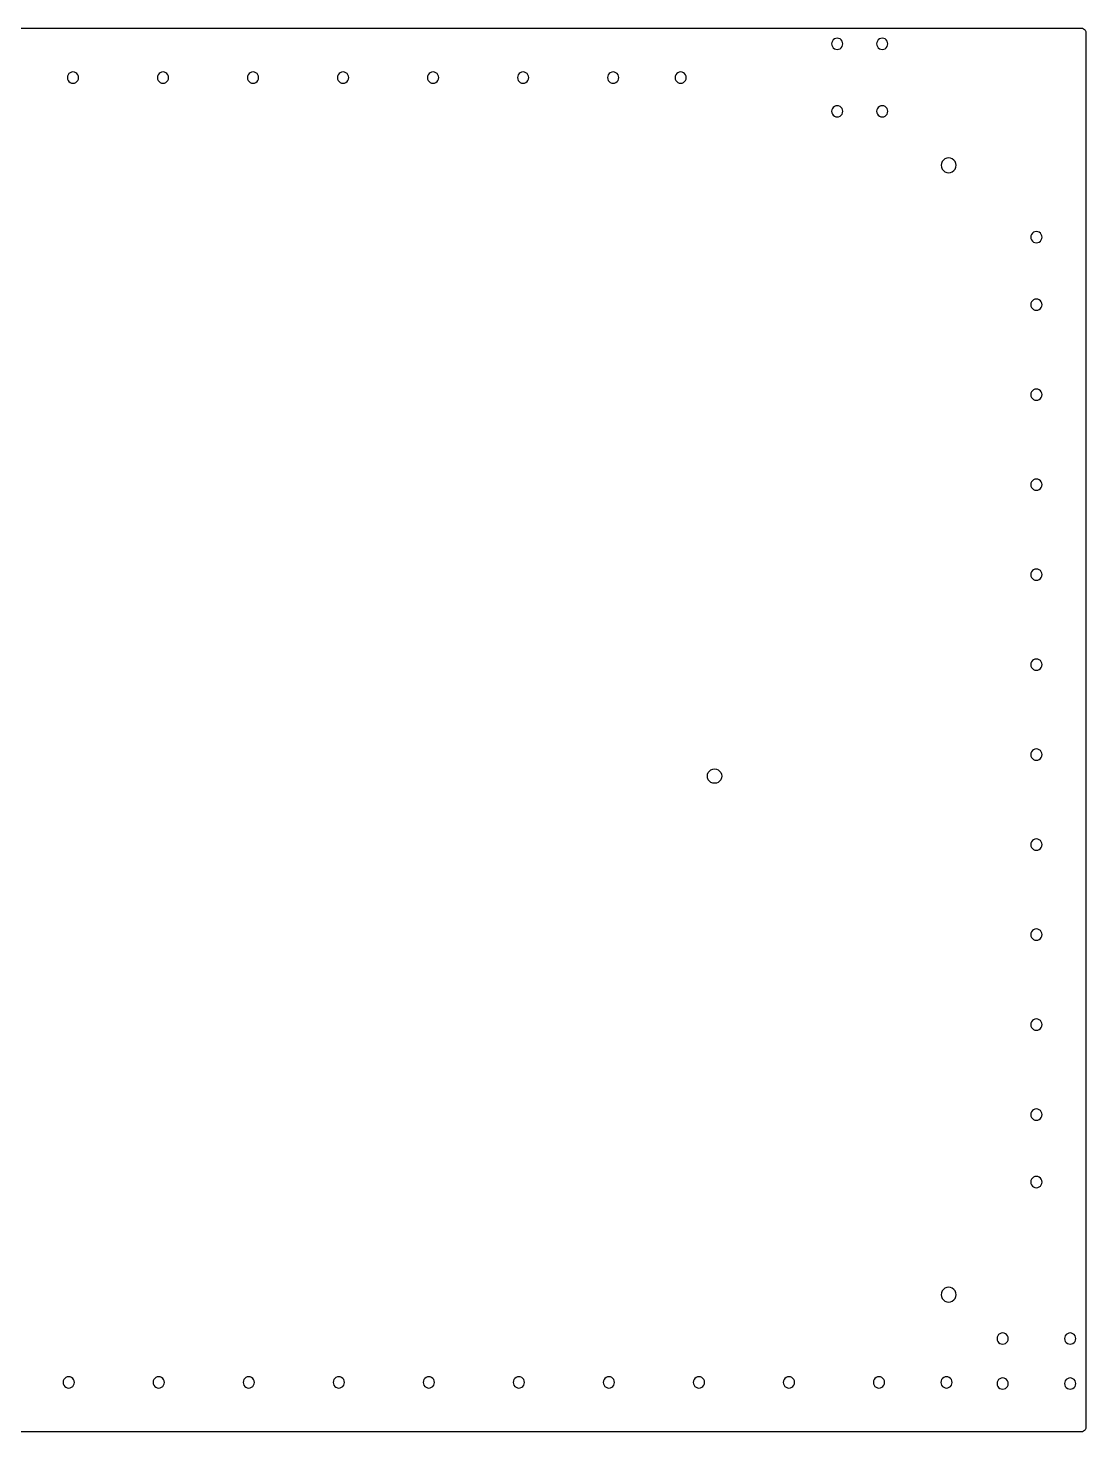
# Model space of a CAD drawing. Extents: x 3 to 841, y 4 to 316.
# Drawn here: x 238 to 473, y 4 to 316 of the extents above; entities that cross this region are included whole.
import ezdxf

# ---------------------------------------------------------------- set-up
doc = ezdxf.new("R2010")
doc.units = 0
doc.layers.add('Couche_1', color=7, linetype='CONTINUOUS')

msp = doc.modelspace()

# ---------------------------------------------------------------- linework, layer by layer
at = {"layer": 'Couche_1', "color": 1}
for p, q in [((3.99983, 316.000222), (472.00013, 316.000222)), ((472.00013, 316.000222), (472.25873, 315.966012)), ((472.25873, 315.966012), (472.49997, 315.866172)), ((472.49997, 315.866172), (472.70711, 315.707084)), ((472.70711, 315.707084), (472.86614, 315.49999)), ((472.86614, 315.49999), (472.96604, 315.259049)), ((472.96604, 315.259049), (472.99994, 315.000096)), ((416.54271, 312.823463), (416.50001, 312.499969)), ((416.50001, 312.499969), (416.54271, 312.176464)), ((416.66759, 313.125103), (416.54271, 312.823463)), ((416.54271, 312.176464), (416.66759, 311.87519)), ((416.8662, 313.384034), (416.66759, 313.125103)), ((417.1248, 313.582655), (416.8662, 313.384034)), ((417.42642, 313.707529), (417.1248, 313.582655)), ((417.74991, 313.750209), (417.42642, 313.707529)), ((418.0734, 313.707529), (417.74991, 313.750209)), ((418.37502, 313.582655), (418.0734, 313.707529)), ((418.63401, 313.384034), (418.37502, 313.582655)), ((418.83258, 313.125103), (418.63401, 313.384034)), ((418.9575, 312.823463), (418.83258, 313.125103)), ((418.83258, 311.87519), (418.9575, 312.176464)), ((418.9998, 312.499969), (418.9575, 312.823463)), ((418.9575, 312.176464), (418.9998, 312.499969)), ((426.54257, 312.823463), (426.49987, 312.499969)), ((426.49987, 312.499969), (426.54257, 312.176464)), ((426.66745, 313.125103), (426.54257, 312.823463)), ((426.54257, 312.176464), (426.66745, 311.87519)), ((426.86611, 313.384034), (426.66745, 313.125103)), ((427.12496, 313.582655), (426.86611, 313.384034)), ((427.42662, 313.707529), (427.12496, 313.582655)), ((427.75012, 313.750209), (427.42662, 313.707529)), ((428.07361, 313.707529), (427.75012, 313.750209)), ((428.37493, 313.582655), (428.07361, 313.707529)), ((428.63383, 313.384034), (428.37493, 313.582655)), ((428.83244, 313.125103), (428.63383, 313.384034)), ((428.95732, 312.823463), (428.83244, 313.125103)), ((428.83244, 311.87519), (428.95732, 312.176464)), ((429.00002, 312.499969), (428.95732, 312.823463)), ((428.95732, 312.176464), (429.00002, 312.499969)), ((472.99994, 315.000096), (472.99994, 5.00021)), ((416.66759, 311.87519), (416.8662, 311.616259)), ((416.8662, 311.616259), (417.1248, 311.417649)), ((417.1248, 311.417649), (417.42642, 311.292764)), ((417.42642, 311.292764), (417.74991, 311.250084)), ((417.74991, 311.250084), (418.0734, 311.292764)), ((418.0734, 311.292764), (418.37502, 311.417649)), ((418.37502, 311.417649), (418.63401, 311.616259)), ((418.63401, 311.616259), (418.83258, 311.87519)), ((426.66745, 311.87519), (426.86611, 311.616259)), ((426.86611, 311.616259), (427.12496, 311.417649)), ((427.12496, 311.417649), (427.42662, 311.292764)), ((427.42662, 311.292764), (427.75012, 311.250084)), ((427.75012, 311.250084), (428.07361, 311.292764)), ((428.07361, 311.292764), (428.37493, 311.417649)), ((428.37493, 311.417649), (428.63383, 311.616259)), ((428.63383, 311.616259), (428.83244, 311.87519)), ((247.08804, 305.883985), (246.88906, 305.625043)), ((247.34659, 306.082596), (247.08804, 305.883985)), ((247.64825, 306.20748), (247.34659, 306.082596)), ((247.97175, 306.25016), (247.64825, 306.20748)), ((248.29524, 306.20748), (247.97175, 306.25016)), ((248.59686, 306.082596), (248.29524, 306.20748)), ((248.85578, 305.883985), (248.59686, 306.082596)), ((249.05439, 305.625043), (248.85578, 305.883985)), ((267.08772, 305.883985), (266.88909, 305.625043)), ((267.34668, 306.082596), (267.08772, 305.883985)), ((267.64828, 306.20748), (267.34668, 306.082596)), ((267.97178, 306.25016), (267.64828, 306.20748)), ((268.29527, 306.20748), (267.97178, 306.25016)), ((268.59689, 306.082596), (268.29527, 306.20748)), ((268.85549, 305.883985), (268.59689, 306.082596)), ((269.05444, 305.625043), (268.85549, 305.883985)), ((287.08775, 305.883985), (286.88914, 305.625043)), ((287.34671, 306.082596), (287.08775, 305.883985)), ((287.64829, 306.20748), (287.34671, 306.082596)), ((287.97178, 306.25016), (287.64829, 306.20748)), ((288.29528, 306.20748), (287.97178, 306.25016)), ((288.59694, 306.082596), (288.29528, 306.20748)), ((288.85549, 305.883985), (288.59694, 306.082596)), ((289.05414, 305.625043), (288.85549, 305.883985)), ((307.08776, 305.883985), (306.88915, 305.625043)), ((307.34674, 306.082596), (307.08776, 305.883985)), ((307.64836, 306.20748), (307.34674, 306.082596)), ((307.97185, 306.25016), (307.64836, 306.20748)), ((308.29535, 306.20748), (307.97185, 306.25016)), ((308.59658, 306.082596), (308.29535, 306.20748)), ((308.85556, 305.883985), (308.59658, 306.082596)), ((309.05417, 305.625043), (308.85556, 305.883985)), ((327.08778, 305.883985), (326.88917, 305.625043)), ((327.34673, 306.082596), (327.08778, 305.883985)), ((327.64839, 306.20748), (327.34673, 306.082596)), ((327.97188, 306.25016), (327.64839, 306.20748)), ((328.29538, 306.20748), (327.97188, 306.25016)), ((328.59661, 306.082596), (328.29538, 306.20748)), ((328.85559, 305.883985), (328.59661, 306.082596)), ((329.05416, 305.625043), (328.85559, 305.883985)), ((347.08785, 305.883985), (346.8892, 305.625043)), ((347.34675, 306.082596), (347.08785, 305.883985)), ((347.64837, 306.20748), (347.34675, 306.082596)), ((347.97187, 306.25016), (347.64837, 306.20748)), ((348.29536, 306.20748), (347.97187, 306.25016)), ((348.59663, 306.082596), (348.29536, 306.20748)), ((348.85558, 305.883985), (348.59663, 306.082596)), ((349.05419, 305.625043), (348.85558, 305.883985)), ((367.08788, 305.883985), (366.88927, 305.625043)), ((367.34678, 306.082596), (367.08788, 305.883985)), ((367.6481, 306.20748), (367.34678, 306.082596)), ((367.97189, 306.25016), (367.6481, 306.20748)), ((368.29539, 306.20748), (367.97189, 306.25016)), ((368.59671, 306.082596), (368.29539, 306.20748)), ((368.8556, 305.883985), (368.59671, 306.082596)), ((369.05421, 305.625043), (368.8556, 305.883985)), ((382.08796, 305.883985), (381.88935, 305.625043)), ((382.34695, 306.082596), (382.08796, 305.883985)), ((382.64818, 306.20748), (382.34695, 306.082596)), ((382.97167, 306.25016), (382.64818, 306.20748)), ((383.29517, 306.20748), (382.97167, 306.25016)), ((383.59678, 306.082596), (383.29517, 306.20748)), ((383.85577, 305.883985), (383.59678, 306.082596)), ((384.05434, 305.625043), (383.85577, 305.883985)), ((246.76454, 305.323403), (246.72184, 304.999909)), ((246.72184, 304.999909), (246.76454, 304.676414)), ((246.88906, 305.625043), (246.76454, 305.323403)), ((246.76454, 304.676414), (246.88906, 304.375141)), ((246.88906, 304.375141), (247.08804, 304.116199)), ((247.08804, 304.116199), (247.34659, 303.9176)), ((247.34659, 303.9176), (247.64825, 303.792704)), ((247.64825, 303.792704), (247.97175, 303.750024)), ((247.97175, 303.750024), (248.29524, 303.792704)), ((248.29524, 303.792704), (248.59686, 303.9176)), ((248.59686, 303.9176), (248.85578, 304.116199)), ((248.85578, 304.116199), (249.05439, 304.375141)), ((249.17932, 305.323403), (249.05439, 305.625043)), ((249.05439, 304.375141), (249.17932, 304.676414)), ((249.22162, 304.999909), (249.17932, 305.323403)), ((249.17932, 304.676414), (249.22162, 304.999909)), ((266.76423, 305.323403), (266.72183, 304.999909)), ((266.72183, 304.999909), (266.76423, 304.676414)), ((266.88909, 305.625043), (266.76423, 305.323403)), ((266.76423, 304.676414), (266.88909, 304.375141)), ((266.88909, 304.375141), (267.08772, 304.116199)), ((267.08772, 304.116199), (267.34668, 303.9176)), ((267.34668, 303.9176), (267.64828, 303.792704)), ((267.64828, 303.792704), (267.97178, 303.750024)), ((267.97178, 303.750024), (268.29527, 303.792704)), ((268.29527, 303.792704), (268.59689, 303.9176)), ((268.59689, 303.9176), (268.85549, 304.116199)), ((268.85549, 304.116199), (269.05444, 304.375141)), ((269.17935, 305.323403), (269.05444, 305.625043)), ((269.05444, 304.375141), (269.17935, 304.676414)), ((269.22165, 304.999909), (269.17935, 305.323403)), ((269.17935, 304.676414), (269.22165, 304.999909)), ((286.76425, 305.323403), (286.72195, 304.999909)), ((286.72195, 304.999909), (286.76425, 304.676414)), ((286.88914, 305.625043), (286.76425, 305.323403)), ((286.76425, 304.676414), (286.88914, 304.375141)), ((286.88914, 304.375141), (287.08775, 304.116199)), ((287.08775, 304.116199), (287.34671, 303.9176)), ((287.34671, 303.9176), (287.64829, 303.792704)), ((287.64829, 303.792704), (287.97178, 303.750024)), ((287.97178, 303.750024), (288.29528, 303.792704)), ((288.29528, 303.792704), (288.59694, 303.9176)), ((288.59694, 303.9176), (288.85549, 304.116199)), ((288.85549, 304.116199), (289.05414, 304.375141)), ((289.17899, 305.323403), (289.05414, 305.625043)), ((289.05414, 304.375141), (289.17899, 304.676414)), ((289.22169, 304.999909), (289.17899, 305.323403)), ((289.17899, 304.676414), (289.22169, 304.999909)), ((306.76426, 305.323403), (306.72196, 304.999909)), ((306.72196, 304.999909), (306.76426, 304.676414)), ((306.88915, 305.625043), (306.76426, 305.323403)), ((306.76426, 304.676414), (306.88915, 304.375141)), ((306.88915, 304.375141), (307.08776, 304.116199)), ((307.08776, 304.116199), (307.34674, 303.9176)), ((307.34674, 303.9176), (307.64836, 303.792704)), ((307.64836, 303.792704), (307.97185, 303.750024)), ((307.97185, 303.750024), (308.29535, 303.792704)), ((308.29535, 303.792704), (308.59658, 303.9176)), ((308.59658, 303.9176), (308.85556, 304.116199)), ((308.85556, 304.116199), (309.05417, 304.375141)), ((309.17906, 305.323403), (309.05417, 305.625043)), ((309.05417, 304.375141), (309.17906, 304.676414)), ((309.22176, 304.999909), (309.17906, 305.323403)), ((309.17906, 304.676414), (309.22176, 304.999909)), ((326.76429, 305.323403), (326.72159, 304.999909)), ((326.72159, 304.999909), (326.76429, 304.676414)), ((326.88917, 305.625043), (326.76429, 305.323403)), ((326.76429, 304.676414), (326.88917, 304.375141)), ((326.88917, 304.375141), (327.08778, 304.116199)), ((327.08778, 304.116199), (327.34673, 303.9176)), ((327.34673, 303.9176), (327.64839, 303.792704)), ((327.64839, 303.792704), (327.97188, 303.750024)), ((327.97188, 303.750024), (328.29538, 303.792704)), ((328.29538, 303.792704), (328.59661, 303.9176)), ((328.59661, 303.9176), (328.85559, 304.116199)), ((328.85559, 304.116199), (329.05416, 304.375141)), ((329.17909, 305.323403), (329.05416, 305.625043)), ((329.05416, 304.375141), (329.17909, 304.676414)), ((329.22169, 304.999909), (329.17909, 305.323403)), ((329.17909, 304.676414), (329.22169, 304.999909)), ((346.76436, 305.323403), (346.72166, 304.999909)), ((346.72166, 304.999909), (346.76436, 304.676414)), ((346.8892, 305.625043), (346.76436, 305.323403)), ((346.76436, 304.676414), (346.8892, 304.375141)), ((346.8892, 304.375141), (347.08785, 304.116199)), ((347.08785, 304.116199), (347.34675, 303.9176)), ((347.34675, 303.9176), (347.64837, 303.792704)), ((347.64837, 303.792704), (347.97187, 303.750024)), ((347.97187, 303.750024), (348.29536, 303.792704)), ((348.29536, 303.792704), (348.59663, 303.9176)), ((348.59663, 303.9176), (348.85558, 304.116199)), ((348.85558, 304.116199), (349.05419, 304.375141)), ((349.17907, 305.323403), (349.05419, 305.625043)), ((349.05419, 304.375141), (349.17907, 304.676414)), ((349.22177, 304.999909), (349.17907, 305.323403)), ((349.17907, 304.676414), (349.22177, 304.999909)), ((366.76439, 305.323403), (366.72169, 304.999909)), ((366.72169, 304.999909), (366.76439, 304.676414)), ((366.88927, 305.625043), (366.76439, 305.323403)), ((366.76439, 304.676414), (366.88927, 304.375141)), ((366.88927, 304.375141), (367.08788, 304.116199)), ((367.08788, 304.116199), (367.34678, 303.9176)), ((367.34678, 303.9176), (367.6481, 303.792704)), ((367.6481, 303.792704), (367.97189, 303.750024)), ((367.97189, 303.750024), (368.29539, 303.792704)), ((368.29539, 303.792704), (368.59671, 303.9176)), ((368.59671, 303.9176), (368.8556, 304.116199)), ((368.8556, 304.116199), (369.05421, 304.375141)), ((369.1791, 305.323403), (369.05421, 305.625043)), ((369.05421, 304.375141), (369.1791, 304.676414)), ((369.2219, 304.999909), (369.1791, 305.323403)), ((369.1791, 304.676414), (369.2219, 304.999909)), ((381.76447, 305.323403), (381.72177, 304.999909)), ((381.72177, 304.999909), (381.76447, 304.676414)), ((381.88935, 305.625043), (381.76447, 305.323403)), ((381.76447, 304.676414), (381.88935, 304.375141)), ((381.88935, 304.375141), (382.08796, 304.116199)), ((382.08796, 304.116199), (382.34695, 303.9176)), ((382.34695, 303.9176), (382.64818, 303.792704)), ((382.64818, 303.792704), (382.97167, 303.750024)), ((382.97167, 303.750024), (383.29517, 303.792704)), ((383.29517, 303.792704), (383.59678, 303.9176)), ((383.59678, 303.9176), (383.85577, 304.116199)), ((383.85577, 304.116199), (384.05434, 304.375141)), ((384.17926, 305.323403), (384.05434, 305.625043)), ((384.05434, 304.375141), (384.17926, 304.676414)), ((384.22186, 304.999909), (384.17926, 305.323403)), ((384.17926, 304.676414), (384.22186, 304.999909)), ((416.54271, 297.82371), (416.50001, 297.500216)), ((416.50001, 297.500216), (416.54271, 297.176355)), ((416.66759, 298.124984), (416.54271, 297.82371)), ((416.54271, 297.176355), (416.66759, 296.875082)), ((416.8662, 298.383926), (416.66759, 298.124984)), ((416.66759, 296.875082), (416.8662, 296.61614)), ((417.12518, 298.582536), (416.8662, 298.383926)), ((416.8662, 296.61614), (417.12518, 296.417541)), ((417.42642, 298.70742), (417.12518, 298.582536)), ((417.12518, 296.417541), (417.42642, 296.292645)), ((417.74991, 298.7501), (417.42642, 298.70742)), ((418.0734, 298.70742), (417.74991, 298.7501)), ((418.37502, 298.582536), (418.0734, 298.70742)), ((418.0734, 296.292645), (418.37502, 296.417541)), ((418.63401, 298.383926), (418.37502, 298.582536)), ((418.37502, 296.417541), (418.63401, 296.61614)), ((418.83258, 298.124984), (418.63401, 298.383926)), ((418.63401, 296.61614), (418.83258, 296.875082)), ((418.9575, 297.82371), (418.83258, 298.124984)), ((418.83258, 296.875082), (418.9575, 297.176355)), ((418.9998, 297.500216), (418.9575, 297.82371)), ((418.9575, 297.176355), (418.9998, 297.500216)), ((426.54257, 297.82371), (426.49987, 297.500216)), ((426.49987, 297.500216), (426.54257, 297.176355)), ((426.66745, 298.124984), (426.54257, 297.82371)), ((426.54257, 297.176355), (426.66745, 296.875082)), ((426.86611, 298.383926), (426.66745, 298.124984)), ((426.66745, 296.875082), (426.86611, 296.61614)), ((427.12496, 298.582536), (426.86611, 298.383926)), ((426.86611, 296.61614), (427.12496, 296.417541)), ((427.42662, 298.70742), (427.12496, 298.582536)), ((427.12496, 296.417541), (427.42662, 296.292645)), ((427.75012, 298.7501), (427.42662, 298.70742)), ((428.07361, 298.70742), (427.75012, 298.7501)), ((428.37493, 298.582536), (428.07361, 298.70742)), ((428.07361, 296.292645), (428.37493, 296.417541)), ((428.63383, 298.383926), (428.37493, 298.582536)), ((428.37493, 296.417541), (428.63383, 296.61614)), ((428.83244, 298.124984), (428.63383, 298.383926)), ((428.63383, 296.61614), (428.83244, 296.875082)), ((428.95732, 297.82371), (428.83244, 298.124984)), ((428.83244, 296.875082), (428.95732, 297.176721)), ((429.00002, 297.500216), (428.95732, 297.82371)), ((428.95732, 297.176721), (429.00002, 297.500216)), ((417.42642, 296.292645), (417.74991, 296.249965)), ((417.74991, 296.249965), (418.0734, 296.292645)), ((427.42662, 296.292645), (427.75012, 296.249965)), ((427.75012, 296.249965), (428.07361, 296.292645)), ((442.07289, 287.093971), (441.67494, 286.929231)), ((442.50012, 287.150421), (442.07289, 287.093971)), ((442.92701, 287.093971), (442.50012, 287.150421)), ((443.32492, 286.929231), (442.92701, 287.093971)), ((440.90625, 285.927344), (440.84975, 285.500485)), ((440.84975, 285.500485), (440.90625, 285.073261)), ((441.07101, 286.325274), (440.90625, 285.927344)), ((440.90625, 285.073261), (441.07101, 284.675331)), ((441.3331, 286.667113), (441.07101, 286.325274)), ((441.07101, 284.675331), (441.3331, 284.333492)), ((441.67494, 286.929231), (441.3331, 286.667113)), ((441.3331, 284.333492), (441.67494, 284.071374)), ((441.67494, 284.071374), (442.07289, 283.906623)), ((442.92701, 283.906623), (443.32492, 284.071374)), ((443.66672, 286.667113), (443.32492, 286.929231)), ((443.32492, 284.071374), (443.66672, 284.333492)), ((443.92885, 286.325274), (443.66672, 286.667113)), ((443.66672, 284.333492), (443.92885, 284.675331)), ((444.09361, 285.927344), (443.92885, 286.325274)), ((443.92885, 284.675331), (444.09361, 285.073261)), ((444.15001, 285.500485), (444.09361, 285.927344)), ((444.09361, 285.073261), (444.15001, 285.500485)), ((442.07289, 283.906623), (442.50012, 283.850183)), ((442.50012, 283.850183), (442.92701, 283.906623)), ((460.79272, 269.851967), (460.75002, 269.528117)), ((460.75002, 269.528117), (460.79272, 269.204612)), ((460.9176, 270.153231), (460.79272, 269.851967)), ((460.79272, 269.204612), (460.9176, 268.903339)), ((461.11621, 270.412173), (460.9176, 270.153231)), ((460.9176, 268.903339), (461.11621, 268.644407)), ((461.37477, 270.610783), (461.11621, 270.412173)), ((461.11621, 268.644407), (461.37477, 268.445776)), ((461.67643, 270.735667), (461.37477, 270.610783)), ((461.37477, 268.445776), (461.67643, 268.320902)), ((461.99992, 270.778357), (461.67643, 270.735667)), ((461.67643, 268.320902), (461.99992, 268.278222)), ((462.32342, 270.735667), (461.99992, 270.778357)), ((461.99992, 268.278222), (462.32342, 268.320902)), ((462.62504, 270.610783), (462.32342, 270.735667)), ((462.32342, 268.320902), (462.62504, 268.445776)), ((462.88393, 270.412173), (462.62504, 270.610783)), ((462.62504, 268.445776), (462.88393, 268.644407)), ((463.08254, 270.153231), (462.88393, 270.412173)), ((462.88393, 268.644407), (463.08254, 268.903339)), ((463.20743, 269.851967), (463.08254, 270.153231)), ((463.08254, 268.903339), (463.20743, 269.204612)), ((463.24973, 269.528117), (463.20743, 269.851967)), ((463.20743, 269.204612), (463.24973, 269.528117)), ((460.79272, 254.85185), (460.75002, 254.52836)), ((460.75002, 254.52836), (460.79272, 254.20486)), ((460.9176, 255.15312), (460.79272, 254.85185)), ((460.79272, 254.20486), (460.9176, 253.90323)), ((461.11621, 255.41206), (460.9176, 255.15312)), ((460.9176, 253.90323), (461.11621, 253.64429)), ((461.37477, 255.61067), (461.11621, 255.41206)), ((461.11621, 253.64429), (461.37477, 253.44568)), ((461.67643, 255.73556), (461.37477, 255.61067)), ((461.37477, 253.44568), (461.67643, 253.3208)), ((461.99992, 255.77826), (461.67643, 255.73556)), ((461.67643, 253.3208), (461.99992, 253.2781)), ((462.32342, 255.73556), (461.99992, 255.77826)), ((461.99992, 253.2781), (462.32342, 253.3208)), ((462.62504, 255.61067), (462.32342, 255.73556)), ((462.32342, 253.3208), (462.62504, 253.44568)), ((462.88393, 255.41206), (462.62504, 255.61067)), ((462.62504, 253.44568), (462.88393, 253.64429)), ((463.08254, 255.15312), (462.88393, 255.41206)), ((462.88393, 253.64429), (463.08254, 253.90323)), ((463.20743, 254.85185), (463.08254, 255.15312)), ((463.08254, 253.90323), (463.20743, 254.20486)), ((463.24973, 254.52836), (463.20743, 254.85185)), ((463.20743, 254.20486), (463.24973, 254.52836)), ((460.79272, 234.85181), (460.75002, 234.52833)), ((460.75002, 234.52833), (460.79272, 234.20483)), ((460.9176, 235.15346), (460.79272, 234.85181)), ((460.79272, 234.20483), (460.9176, 233.90319)), ((461.11621, 235.41205), (460.9176, 235.15346)), ((461.37477, 235.61065), (461.11621, 235.41205)), ((461.67643, 235.73554), (461.37477, 235.61065)), ((461.99992, 235.77824), (461.67643, 235.73554)), ((462.32342, 235.73554), (461.99992, 235.77824)), ((462.62504, 235.61065), (462.32342, 235.73554)), ((462.88393, 235.41205), (462.62504, 235.61065)), ((463.08254, 235.15346), (462.88393, 235.41205)), ((463.20743, 234.85181), (463.08254, 235.15346)), ((463.08254, 233.90319), (463.20743, 234.20483)), ((463.24973, 234.52833), (463.20743, 234.85181)), ((463.20743, 234.20483), (463.24973, 234.52833)), ((460.9176, 233.90319), (461.11621, 233.64425)), ((461.11621, 233.64425), (461.37477, 233.44566)), ((461.37477, 233.44566), (461.67643, 233.32076)), ((461.67643, 233.32076), (461.99992, 233.27846)), ((461.99992, 233.27846), (462.32342, 233.32076)), ((462.32342, 233.32076), (462.62504, 233.44566)), ((462.62504, 233.44566), (462.88393, 233.64425)), ((462.88393, 233.64425), (463.08254, 233.90319)), ((461.11621, 215.41201), (460.9176, 215.15341)), ((461.37477, 215.61099), (461.11621, 215.41201)), ((461.67643, 215.73585), (461.37477, 215.61099)), ((461.99992, 215.77815), (461.67643, 215.73585)), ((462.32342, 215.73585), (461.99992, 215.77815)), ((462.62504, 215.61099), (462.32342, 215.73585)), ((462.88393, 215.41201), (462.62504, 215.61099)), ((463.08254, 215.15341), (462.88393, 215.41201)), ((460.79272, 214.8518), (460.75002, 214.5283)), ((460.75002, 214.5283), (460.79272, 214.20481)), ((460.9176, 215.15341), (460.79272, 214.8518)), ((460.79272, 214.20481), (460.9176, 213.90319)), ((460.9176, 213.90319), (461.11621, 213.64425)), ((461.11621, 213.64425), (461.37477, 213.44562)), ((461.37477, 213.44562), (461.67643, 213.32075)), ((461.67643, 213.32075), (461.99992, 213.27845)), ((461.99992, 213.27845), (462.32342, 213.32075)), ((462.32342, 213.32075), (462.62504, 213.44562)), ((462.62504, 213.44562), (462.88393, 213.64425)), ((462.88393, 213.64425), (463.08254, 213.90319)), ((463.20743, 214.8518), (463.08254, 215.15341)), ((463.08254, 213.90319), (463.20743, 214.20481)), ((463.24973, 214.5283), (463.20743, 214.8518)), ((463.20743, 214.20481), (463.24973, 214.5283)), ((460.79272, 194.85175), (460.75002, 194.52825)), ((460.75002, 194.52825), (460.79272, 194.20476)), ((460.9176, 195.15341), (460.79272, 194.85175)), ((460.79272, 194.20476), (460.9176, 193.90316)), ((461.11621, 195.41233), (460.9176, 195.15341)), ((460.9176, 193.90316), (461.11621, 193.64456)), ((461.37477, 195.61094), (461.11621, 195.41233)), ((461.11621, 193.64456), (461.37477, 193.44561)), ((461.67643, 195.73584), (461.37477, 195.61094)), ((461.37477, 193.44561), (461.67643, 193.3207)), ((461.99992, 195.77814), (461.67643, 195.73584)), ((462.32342, 195.73584), (461.99992, 195.77814)), ((462.62504, 195.61094), (462.32342, 195.73584)), ((462.32342, 193.3207), (462.62504, 193.44561)), ((462.88393, 195.41233), (462.62504, 195.61094)), ((462.62504, 193.44561), (462.88393, 193.64456)), ((463.08254, 195.15341), (462.88393, 195.41233)), ((462.88393, 193.64456), (463.08254, 193.90316)), ((463.20743, 194.85175), (463.08254, 195.15341)), ((463.08254, 193.90316), (463.20743, 194.20476)), ((463.24973, 194.52825), (463.20743, 194.85175)), ((463.20743, 194.20476), (463.24973, 194.52825)), ((461.67643, 193.3207), (461.99992, 193.2784)), ((461.99992, 193.2784), (462.32342, 193.3207)), ((460.79272, 174.85174), (460.75002, 174.52825)), ((460.9176, 175.15334), (460.79272, 174.85174)), ((461.11621, 175.4123), (460.9176, 175.15334)), ((461.37477, 175.61093), (461.11621, 175.4123)), ((461.67643, 175.73579), (461.37477, 175.61093)), ((461.99992, 175.77819), (461.67643, 175.73579)), ((462.32342, 175.73579), (461.99992, 175.77819)), ((462.62504, 175.61093), (462.32342, 175.73579)), ((462.88393, 175.4123), (462.62504, 175.61093)), ((463.08254, 175.15334), (462.88393, 175.4123)), ((463.20743, 174.85174), (463.08254, 175.15334)), ((463.24973, 174.52825), (463.20743, 174.85174)), ((460.75002, 174.52825), (460.79272, 174.20475)), ((460.79272, 174.20475), (460.9176, 173.90313)), ((460.9176, 173.90313), (461.11621, 173.64454)), ((461.11621, 173.64454), (461.37477, 173.4459)), ((461.37477, 173.4459), (461.67643, 173.32104)), ((461.67643, 173.32104), (461.99992, 173.27834)), ((461.99992, 173.27834), (462.32342, 173.32104)), ((462.32342, 173.32104), (462.62504, 173.4459)), ((462.62504, 173.4459), (462.88393, 173.64454)), ((462.88393, 173.64454), (463.08254, 173.90313)), ((463.08254, 173.90313), (463.20743, 174.20475)), ((463.20743, 174.20475), (463.24973, 174.52825)), ((460.79272, 154.85168), (460.75002, 154.52819)), ((460.75002, 154.52819), (460.79272, 154.20469)), ((460.9176, 155.15332), (460.79272, 154.85168)), ((460.79272, 154.20469), (460.9176, 153.90342)), ((461.11621, 155.41226), (460.9176, 155.15332)), ((460.9176, 153.90342), (461.11621, 153.64447)), ((461.37477, 155.61087), (461.11621, 155.41226)), ((461.11621, 153.64447), (461.37477, 153.44589)), ((461.67643, 155.73576), (461.37477, 155.61087)), ((461.37477, 153.44589), (461.67643, 153.32098)), ((461.99992, 155.77846), (461.67643, 155.73576)), ((461.67643, 153.32098), (461.99992, 153.27828)), ((462.32342, 155.73576), (461.99992, 155.77846)), ((461.99992, 153.27828), (462.32342, 153.32098)), ((462.62504, 155.61087), (462.32342, 155.73576)), ((462.32342, 153.32098), (462.62504, 153.44589)), ((462.88393, 155.41226), (462.62504, 155.61087)), ((462.62504, 153.44589), (462.88393, 153.64447)), ((463.08254, 155.15332), (462.88393, 155.41226)), ((462.88393, 153.64447), (463.08254, 153.90342)), ((463.20743, 154.85168), (463.08254, 155.15332)), ((463.08254, 153.90342), (463.20743, 154.20469)), ((463.24973, 154.52819), (463.20743, 154.85168)), ((463.20743, 154.20469), (463.24973, 154.52819)), ((388.90012, 149.75016), (388.95442, 150.16435)), ((388.95442, 150.16435), (389.11428, 150.54994)), ((389.11428, 150.54994), (389.36861, 150.88155)), ((389.36861, 150.88155), (389.69986, 151.13589)), ((389.69986, 151.13589), (390.08584, 151.2957)), ((390.08584, 151.2957), (390.49994, 151.35)), ((390.49994, 151.35), (390.91412, 151.2957)), ((390.91412, 151.2957), (391.3001, 151.13589)), ((391.3001, 151.13589), (391.63131, 150.88155)), ((391.63131, 150.88155), (391.88564, 150.54994)), ((391.88564, 150.54994), (392.04549, 150.16435)), ((392.04549, 150.16435), (392.09979, 149.75016)), ((388.95442, 149.33602), (388.90012, 149.75016)), ((389.11428, 148.95008), (388.95442, 149.33602)), ((389.36861, 148.61884), (389.11428, 148.95008)), ((389.69986, 148.36448), (389.36861, 148.61884)), ((390.08584, 148.20467), (389.69986, 148.36448)), ((390.49994, 148.14997), (390.08584, 148.20467)), ((390.91412, 148.20467), (390.49994, 148.14997)), ((391.3001, 148.36448), (390.91412, 148.20467)), ((391.63131, 148.61884), (391.3001, 148.36448)), ((391.88564, 148.95008), (391.63131, 148.61884)), ((392.04549, 149.33602), (391.88564, 148.95008)), ((392.09979, 149.75016), (392.04549, 149.33602)), ((460.79272, 134.85167), (460.75002, 134.52818)), ((460.75002, 134.52818), (460.79272, 134.20468)), ((460.9176, 135.15329), (460.79272, 134.85167)), ((460.79272, 134.20468), (460.9176, 133.90341)), ((461.11621, 135.41223), (460.9176, 135.15329)), ((461.37477, 135.61084), (461.11621, 135.41223)), ((461.67643, 135.73573), (461.37477, 135.61084)), ((461.99992, 135.77843), (461.67643, 135.73573)), ((462.32342, 135.73573), (461.99992, 135.77843)), ((462.62504, 135.61084), (462.32342, 135.73573)), ((462.88393, 135.41223), (462.62504, 135.61084)), ((463.08254, 135.15329), (462.88393, 135.41223)), ((463.20743, 134.85167), (463.08254, 135.15329)), ((463.08254, 133.90341), (463.20743, 134.20468)), ((463.24973, 134.52818), (463.20743, 134.85167)), ((463.20743, 134.20468), (463.24973, 134.52818)), ((460.9176, 133.90341), (461.11621, 133.64447)), ((461.11621, 133.64447), (461.37477, 133.44586)), ((461.37477, 133.44586), (461.67643, 133.32097)), ((461.67643, 133.32097), (461.99992, 133.27827)), ((461.99992, 133.27827), (462.32342, 133.32097)), ((462.32342, 133.32097), (462.62504, 133.44586)), ((462.62504, 133.44586), (462.88393, 133.64447)), ((462.88393, 133.64447), (463.08254, 133.90341)), ((461.37477, 115.61082), (461.11621, 115.41218)), ((461.67643, 115.73568), (461.37477, 115.61082)), ((461.99992, 115.77838), (461.67643, 115.73568)), ((462.32342, 115.73568), (461.99992, 115.77838)), ((462.62504, 115.61082), (462.32342, 115.73568)), ((462.88393, 115.41218), (462.62504, 115.61082)), ((460.79272, 114.85165), (460.75002, 114.52815)), ((460.75002, 114.52815), (460.79272, 114.20466)), ((460.9176, 115.15326), (460.79272, 114.85165)), ((460.79272, 114.20466), (460.9176, 113.90338)), ((461.11621, 115.41218), (460.9176, 115.15326)), ((460.9176, 113.90338), (461.11621, 113.64444)), ((461.11621, 113.64444), (461.37477, 113.44583)), ((461.37477, 113.44583), (461.67643, 113.32095)), ((461.67643, 113.32095), (461.99992, 113.27825)), ((461.99992, 113.27825), (462.32342, 113.32095)), ((462.32342, 113.32095), (462.62504, 113.44583)), ((462.62504, 113.44583), (462.88393, 113.64444)), ((463.08254, 115.15326), (462.88393, 115.41218)), ((462.88393, 113.64444), (463.08254, 113.90338)), ((463.20743, 114.85165), (463.08254, 115.15326)), ((463.08254, 113.90338), (463.20743, 114.20466)), ((463.24973, 114.52815), (463.20743, 114.85165)), ((463.20743, 114.20466), (463.24973, 114.52815)), ((460.79272, 94.85196), (460.75002, 94.52812)), ((460.75002, 94.52812), (460.79272, 94.20461)), ((460.9176, 95.15324), (460.79272, 94.85196)), ((460.79272, 94.20461), (460.9176, 93.90335)), ((461.11621, 95.41218), (460.9176, 95.15324)), ((460.9176, 93.90335), (461.11621, 93.64441)), ((461.37477, 95.61079), (461.11621, 95.41218)), ((461.11621, 93.64441), (461.37477, 93.44578)), ((461.67643, 95.73567), (461.37477, 95.61079)), ((461.99992, 95.77837), (461.67643, 95.73567)), ((462.32342, 95.73567), (461.99992, 95.77837)), ((462.62504, 95.61079), (462.32342, 95.73567)), ((462.88393, 95.41218), (462.62504, 95.61079)), ((462.62504, 93.44578), (462.88393, 93.64441)), ((463.08254, 95.15324), (462.88393, 95.41218)), ((462.88393, 93.64441), (463.08254, 93.90335)), ((463.20743, 94.85196), (463.08254, 95.15324)), ((463.08254, 93.90335), (463.20743, 94.20461)), ((463.24973, 94.52812), (463.20743, 94.85196)), ((463.20743, 94.20461), (463.24973, 94.52812)), ((461.37477, 93.44578), (461.67643, 93.32092)), ((461.67643, 93.32092), (461.99992, 93.27822)), ((461.99992, 93.27822), (462.32342, 93.32092)), ((462.32342, 93.32092), (462.62504, 93.44578)), ((460.9176, 75.15321), (460.79272, 74.85193)), ((461.11621, 75.41215), (460.9176, 75.15321)), ((461.37477, 75.61076), (461.11621, 75.41215)), ((461.67643, 75.73564), (461.37477, 75.61076)), ((461.99992, 75.77834), (461.67643, 75.73564)), ((462.32342, 75.73564), (461.99992, 75.77834)), ((462.62504, 75.61076), (462.32342, 75.73564)), ((462.88393, 75.41215), (462.62504, 75.61076)), ((463.08254, 75.15321), (462.88393, 75.41215)), ((463.20743, 74.85193), (463.08254, 75.15321)), ((460.79272, 74.85193), (460.75002, 74.52844)), ((460.75002, 74.52844), (460.79272, 74.20494)), ((460.79272, 74.20494), (460.9176, 73.90331)), ((460.9176, 73.90331), (461.11621, 73.64438)), ((461.11621, 73.64438), (461.37477, 73.44575)), ((461.37477, 73.44575), (461.67643, 73.32087)), ((461.67643, 73.32087), (461.99992, 73.27817)), ((461.99992, 73.27817), (462.32342, 73.32087)), ((462.32342, 73.32087), (462.62504, 73.44575)), ((462.62504, 73.44575), (462.88393, 73.64438)), ((462.88393, 73.64438), (463.08254, 73.90331)), ((463.08254, 73.90331), (463.20743, 74.20494)), ((463.24973, 74.52844), (463.20743, 74.85193)), ((463.20743, 74.20494), (463.24973, 74.52844)), ((460.79272, 59.85179), (460.75002, 59.5283)), ((460.75002, 59.5283), (460.79272, 59.20481)), ((460.9176, 60.15348), (460.79272, 59.85179)), ((461.11621, 60.41201), (460.9176, 60.15348)), ((461.37477, 60.61066), (461.11621, 60.41201)), ((461.67643, 60.7355), (461.37477, 60.61066)), ((461.99992, 60.7782), (461.67643, 60.7355)), ((462.32342, 60.7355), (461.99992, 60.7782)), ((462.62504, 60.61066), (462.32342, 60.7355)), ((462.88393, 60.41201), (462.62504, 60.61066)), ((463.08254, 60.15348), (462.88393, 60.41201)), ((463.20743, 59.85179), (463.08254, 60.15348)), ((463.24973, 59.5283), (463.20743, 59.85179)), ((463.20743, 59.20481), (463.24973, 59.5283)), ((460.79272, 59.20481), (460.9176, 58.90319)), ((460.9176, 58.90319), (461.11621, 58.64427)), ((461.11621, 58.64427), (461.37477, 58.44566)), ((461.37477, 58.44566), (461.67643, 58.32077)), ((461.67643, 58.32077), (461.99992, 58.27847)), ((461.99992, 58.27847), (462.32342, 58.32077)), ((462.32342, 58.32077), (462.62504, 58.44566)), ((462.62504, 58.44566), (462.88393, 58.64427)), ((462.88393, 58.64427), (463.08254, 58.90319)), ((463.08254, 58.90319), (463.20743, 59.20481)), ((440.90625, 34.92702), (440.84975, 34.50018)), ((440.84975, 34.50018), (440.90625, 34.0729)), ((441.07101, 35.32497), (440.90625, 34.92702)), ((441.3331, 35.66677), (441.07101, 35.32497)), ((441.67494, 35.92894), (441.3331, 35.66677)), ((442.07289, 36.09401), (441.67494, 35.92894)), ((442.50012, 36.15011), (442.07289, 36.09401)), ((442.92701, 36.09401), (442.50012, 36.15011)), ((443.32492, 35.92894), (442.92701, 36.09401)), ((443.66672, 35.66677), (443.32492, 35.92894)), ((443.92885, 35.32497), (443.66672, 35.66677)), ((444.09361, 34.92702), (443.92885, 35.32497)), ((444.15001, 34.50018), (444.09361, 34.92702)), ((444.09361, 34.0729), (444.15001, 34.50018)), ((440.90625, 34.0729), (441.07101, 33.67499)), ((441.07101, 33.67499), (441.3331, 33.33354)), ((441.3331, 33.33354), (441.67494, 33.07106)), ((441.67494, 33.07106), (442.07289, 32.90626)), ((442.07289, 32.90626), (442.50012, 32.85016)), ((442.50012, 32.85016), (442.92701, 32.90626)), ((442.92701, 32.90626), (443.32492, 33.07106)), ((443.32492, 33.07106), (443.66672, 33.33354)), ((443.66672, 33.33354), (443.92885, 33.67499)), ((443.92885, 33.67499), (444.09361, 34.0729)), ((453.29262, 25.07362), (453.25002, 24.75008)), ((453.4175, 25.37524), (453.29262, 25.07362)), ((453.61611, 25.63379), (453.4175, 25.37524)), ((453.87505, 25.83275), (453.61611, 25.63379)), ((454.17633, 25.95763), (453.87505, 25.83275)), ((454.49982, 25.99993), (454.17633, 25.95763)), ((454.82332, 25.95763), (454.49982, 25.99993)), ((455.12493, 25.83275), (454.82332, 25.95763)), ((455.38388, 25.63379), (455.12493, 25.83275)), ((455.58257, 25.37524), (455.38388, 25.63379)), ((455.70737, 25.07362), (455.58257, 25.37524)), ((455.75017, 24.75008), (455.70737, 25.07362)), ((468.29239, 25.07362), (468.25009, 24.75008)), ((468.41728, 25.37524), (468.29239, 25.07362)), ((468.61623, 25.63379), (468.41728, 25.37524)), ((468.87487, 25.83275), (468.61623, 25.63379)), ((469.17644, 25.95763), (468.87487, 25.83275)), ((469.49994, 25.99993), (469.17644, 25.95763)), ((469.82343, 25.95763), (469.49994, 25.99993)), ((470.12505, 25.83275), (469.82343, 25.95763)), ((470.38399, 25.63379), (470.12505, 25.83275)), ((470.5826, 25.37524), (470.38399, 25.63379)), ((470.70749, 25.07362), (470.5826, 25.37524)), ((470.74979, 24.75008), (470.70749, 25.07362)), ((453.25002, 24.75008), (453.29262, 24.42659)), ((453.29262, 24.42659), (453.4175, 24.12497)), ((453.4175, 24.12497), (453.61611, 23.86598)), ((453.61611, 23.86598), (453.87505, 23.66737)), ((453.87505, 23.66737), (454.17633, 23.54249)), ((454.17633, 23.54249), (454.49982, 23.50019)), ((454.49982, 23.50019), (454.82332, 23.54249)), ((454.82332, 23.54249), (455.12493, 23.66737)), ((455.12493, 23.66737), (455.38388, 23.86598)), ((455.38388, 23.86598), (455.58257, 24.12497)), ((455.58257, 24.12497), (455.70737, 24.42659)), ((455.70737, 24.42659), (455.75017, 24.75008)), ((468.25009, 24.75008), (468.29239, 24.42659)), ((468.29239, 24.42659), (468.41728, 24.12497)), ((468.41728, 24.12497), (468.61623, 23.86598)), ((468.61623, 23.86598), (468.87487, 23.66737)), ((468.87487, 23.66737), (469.17644, 23.54249)), ((469.17644, 23.54249), (469.49994, 23.50019)), ((469.49994, 23.50019), (469.82343, 23.54249)), ((469.82343, 23.54249), (470.12505, 23.66737)), ((470.12505, 23.66737), (470.38399, 23.86598)), ((470.38399, 23.86598), (470.5826, 24.12497)), ((470.5826, 24.12497), (470.70749, 24.42659)), ((470.70749, 24.42659), (470.74979, 24.75008)), ((245.94579, 15.62514), (245.82084, 15.32348)), ((246.14438, 15.88404), (245.94579, 15.62514)), ((246.4033, 16.0827), (246.14438, 15.88404)), ((246.70455, 16.20754), (246.4033, 16.0827)), ((247.02809, 16.25024), (246.70455, 16.20754)), ((247.35154, 16.20754), (247.02809, 16.25024)), ((247.65318, 16.0827), (247.35154, 16.20754)), ((247.91213, 15.88404), (247.65318, 16.0827)), ((248.11074, 15.62514), (247.91213, 15.88404)), ((248.23562, 15.32348), (248.11074, 15.62514)), ((265.9458, 15.62514), (265.82087, 15.32348)), ((266.14441, 15.88404), (265.9458, 15.62514)), ((266.40333, 16.0827), (266.14441, 15.88404)), ((266.70458, 16.20754), (266.40333, 16.0827)), ((267.02812, 16.25024), (266.70458, 16.20754)), ((267.35157, 16.20754), (267.02812, 16.25024)), ((267.65319, 16.0827), (267.35157, 16.20754)), ((267.91215, 15.88404), (267.65319, 16.0827)), ((268.11076, 15.62514), (267.91215, 15.88404)), ((268.23565, 15.32348), (268.11076, 15.62514)), ((285.94583, 15.62514), (285.82092, 15.32348)), ((286.14442, 15.88404), (285.94583, 15.62514)), ((286.40334, 16.0827), (286.14442, 15.88404)), ((286.70463, 16.20754), (286.40334, 16.0827)), ((287.02813, 16.25024), (286.70463, 16.20754)), ((287.35162, 16.20754), (287.02813, 16.25024)), ((287.65326, 16.0827), (287.35162, 16.20754)), ((287.91218, 15.88404), (287.65326, 16.0827)), ((288.11077, 15.62514), (287.91218, 15.88404)), ((288.23568, 15.32348), (288.11077, 15.62514)), ((305.94545, 15.62514), (305.82091, 15.32348)), ((306.14449, 15.88404), (305.94545, 15.62514)), ((306.40304, 16.0827), (306.14449, 15.88404)), ((306.70466, 16.20754), (306.40304, 16.0827)), ((307.0282, 16.25024), (306.70466, 16.20754)), ((307.35169, 16.20754), (307.0282, 16.25024)), ((307.65327, 16.0827), (307.35169, 16.20754)), ((307.91225, 15.88404), (307.65327, 16.0827)), ((308.11082, 15.62514), (307.91225, 15.88404)), ((308.23575, 15.32348), (308.11082, 15.62514)), ((325.94548, 15.62514), (325.82059, 15.32348)), ((326.14452, 15.88404), (325.94548, 15.62514)), ((326.40307, 16.0827), (326.14452, 15.88404)), ((326.70469, 16.20754), (326.40307, 16.0827)), ((327.02823, 16.25024), (326.70469, 16.20754)), ((327.35172, 16.20754), (327.02823, 16.25024)), ((327.65334, 16.0827), (327.35172, 16.20754)), ((327.91194, 15.88404), (327.65334, 16.0827)), ((328.11085, 15.62514), (327.91194, 15.88404)), ((328.23573, 15.32348), (328.11085, 15.62514)), ((345.9455, 15.62514), (345.82066, 15.32348)), ((346.14416, 15.88404), (345.9455, 15.62514)), ((346.40305, 16.0827), (346.14416, 15.88404)), ((346.70472, 16.20754), (346.40305, 16.0827)), ((347.02821, 16.25024), (346.70472, 16.20754)), ((347.3517, 16.20754), (347.02821, 16.25024)), ((347.65337, 16.0827), (347.3517, 16.20754)), ((347.91192, 15.88404), (347.65337, 16.0827)), ((348.11087, 15.62514), (347.91192, 15.88404)), ((348.23542, 15.32348), (348.11087, 15.62514)), ((365.94557, 15.62514), (365.82069, 15.32348)), ((366.14423, 15.88404), (365.94557, 15.62514)), ((366.40308, 16.0827), (366.14423, 15.88404)), ((366.70474, 16.20754), (366.40308, 16.0827)), ((367.02824, 16.25024), (366.70474, 16.20754)), ((367.35173, 16.20754), (367.02824, 16.25024)), ((367.65305, 16.0827), (367.35173, 16.20754)), ((367.91195, 15.88404), (367.65305, 16.0827)), ((368.11056, 15.62514), (367.91195, 15.88404)), ((368.23544, 15.32348), (368.11056, 15.62514)), ((385.94561, 15.62514), (385.82072, 15.32348)), ((386.14422, 15.88404), (385.94561, 15.62514)), ((386.4032, 16.0827), (386.14422, 15.88404)), ((386.70478, 16.20754), (386.4032, 16.0827)), ((387.02827, 16.25024), (386.70478, 16.20754)), ((387.35177, 16.20754), (387.02827, 16.25024)), ((387.65308, 16.0827), (387.35177, 16.20754)), ((387.91198, 15.88404), (387.65308, 16.0827)), ((388.11063, 15.62514), (387.91198, 15.88404)), ((388.23548, 15.32348), (388.11063, 15.62514)), ((405.94563, 15.62514), (405.82075, 15.32348)), ((406.14424, 15.88404), (405.94563, 15.62514)), ((406.40323, 16.0827), (406.14424, 15.88404)), ((406.70485, 16.20754), (406.40323, 16.0827)), ((407.02834, 16.25024), (406.70485, 16.20754)), ((407.35184, 16.20754), (407.02834, 16.25024)), ((407.65307, 16.0827), (407.35184, 16.20754)), ((407.91205, 15.88404), (407.65307, 16.0827)), ((408.11066, 15.62514), (407.91205, 15.88404)), ((408.23555, 15.32348), (408.11066, 15.62514)), ((425.94566, 15.62514), (425.82078, 15.32348)), ((426.14427, 15.88404), (425.94566, 15.62514)), ((426.40321, 16.0827), (426.14427, 15.88404)), ((426.70449, 16.20754), (426.40321, 16.0827)), ((427.02837, 16.25024), (426.70449, 16.20754)), ((427.35186, 16.20754), (427.02837, 16.25024)), ((427.6531, 16.0827), (427.35186, 16.20754)), ((427.91208, 15.88404), (427.6531, 16.0827)), ((428.11065, 15.62514), (427.91208, 15.88404)), ((428.23557, 15.32348), (428.11065, 15.62514)), ((440.94578, 15.62514), (440.82085, 15.32348)), ((441.14439, 15.88404), (440.94578, 15.62514)), ((441.40329, 16.0827), (441.14439, 15.88404)), ((441.70456, 16.20754), (441.40329, 16.0827)), ((442.02806, 16.25024), (441.70456, 16.20754)), ((442.3516, 16.20754), (442.02806, 16.25024)), ((442.65326, 16.0827), (442.3516, 16.20754)), ((442.91216, 15.88404), (442.65326, 16.0827)), ((443.11077, 15.62514), (442.91216, 15.88404)), ((443.23565, 15.32348), (443.11077, 15.62514)), ((453.61611, 15.63393), (453.4175, 15.37503)), ((453.87505, 15.83258), (453.61611, 15.63393)), ((454.17633, 15.95742), (453.87505, 15.83258)), ((454.49982, 16.00012), (454.17633, 15.95742)), ((454.82332, 15.95742), (454.49982, 16.00012)), ((455.12493, 15.83258), (454.82332, 15.95742)), ((455.38388, 15.63393), (455.12493, 15.83258)), ((455.58257, 15.37503), (455.38388, 15.63393)), ((468.61623, 15.63393), (468.41728, 15.37503)), ((468.87487, 15.83258), (468.61623, 15.63393)), ((469.17644, 15.95742), (468.87487, 15.83258)), ((469.49994, 16.00012), (469.17644, 15.95742)), ((469.82343, 15.95742), (469.49994, 16.00012)), ((470.12505, 15.83258), (469.82343, 15.95742)), ((470.38399, 15.63393), (470.12505, 15.83258)), ((470.5826, 15.37503), (470.38399, 15.63393)), ((245.82084, 15.32348), (245.77814, 14.99999)), ((245.77814, 14.99999), (245.82084, 14.67649)), ((245.82084, 14.67649), (245.94579, 14.37526)), ((245.94579, 14.37526), (246.14438, 14.11632)), ((246.14438, 14.11632), (246.4033, 13.91771)), ((246.4033, 13.91771), (246.70455, 13.79283)), ((246.70455, 13.79283), (247.02809, 13.75013)), ((247.02809, 13.75013), (247.35154, 13.79283)), ((247.35154, 13.79283), (247.65318, 13.91771)), ((247.65318, 13.91771), (247.91213, 14.11632)), ((247.91213, 14.11632), (248.11074, 14.37526)), ((248.11074, 14.37526), (248.23562, 14.67649)), ((248.27832, 14.99999), (248.23562, 15.32348)), ((248.23562, 14.67649), (248.27832, 14.99999)), ((265.82087, 15.32348), (265.77817, 14.99999)), ((265.77817, 14.99999), (265.82087, 14.67649)), ((265.82087, 14.67649), (265.9458, 14.37526)), ((265.9458, 14.37526), (266.14441, 14.11632)), ((266.14441, 14.11632), (266.40333, 13.91771)), ((266.40333, 13.91771), (266.70458, 13.79283)), ((266.70458, 13.79283), (267.02812, 13.75013)), ((267.02812, 13.75013), (267.35157, 13.79283)), ((267.35157, 13.79283), (267.65319, 13.91771)), ((267.65319, 13.91771), (267.91215, 14.11632)), ((267.91215, 14.11632), (268.11076, 14.37526)), ((268.11076, 14.37526), (268.23565, 14.67649)), ((268.27835, 14.99999), (268.23565, 15.32348)), ((268.23565, 14.67649), (268.27835, 14.99999)), ((285.82092, 15.32348), (285.77822, 14.99999)), ((285.77822, 14.99999), (285.82092, 14.67649)), ((285.82092, 14.67649), (285.94583, 14.37526)), ((285.94583, 14.37526), (286.14442, 14.11632)), ((286.14442, 14.11632), (286.40334, 13.91771)), ((286.40334, 13.91771), (286.70463, 13.79283)), ((286.70463, 13.79283), (287.02813, 13.75013)), ((287.02813, 13.75013), (287.35162, 13.79283)), ((287.35162, 13.79283), (287.65326, 13.91771)), ((287.65326, 13.91771), (287.91218, 14.11632)), ((287.91218, 14.11632), (288.11077, 14.37526)), ((288.11077, 14.37526), (288.23568, 14.67649)), ((288.27798, 14.99999), (288.23568, 15.32348)), ((288.23568, 14.67649), (288.27798, 14.99999)), ((305.82091, 15.32348), (305.77821, 14.99999)), ((305.77821, 14.99999), (305.82091, 14.67649)), ((305.82091, 14.67649), (305.94545, 14.37526)), ((305.94545, 14.37526), (306.14449, 14.11632)), ((306.14449, 14.11632), (306.40304, 13.91771)), ((306.40304, 13.91771), (306.70466, 13.79283)), ((306.70466, 13.79283), (307.0282, 13.75013)), ((307.0282, 13.75013), (307.35169, 13.79283)), ((307.35169, 13.79283), (307.65327, 13.91771)), ((307.65327, 13.91771), (307.91225, 14.11632)), ((307.91225, 14.11632), (308.11082, 14.37526)), ((308.11082, 14.37526), (308.23575, 14.67649)), ((308.27805, 14.99999), (308.23575, 15.32348)), ((308.23575, 14.67649), (308.27805, 14.99999)), ((325.82059, 15.32348), (325.77829, 14.99999)), ((325.77829, 14.99999), (325.82059, 14.67649)), ((325.82059, 14.67649), (325.94548, 14.37526)), ((325.94548, 14.37526), (326.14452, 14.11632)), ((326.14452, 14.11632), (326.40307, 13.91771)), ((326.40307, 13.91771), (326.70469, 13.79283)), ((326.70469, 13.79283), (327.02823, 13.75013)), ((327.02823, 13.75013), (327.35172, 13.79283)), ((327.35172, 13.79283), (327.65334, 13.91771)), ((327.65334, 13.91771), (327.91194, 14.11632)), ((327.91194, 14.11632), (328.11085, 14.37526)), ((328.11085, 14.37526), (328.23573, 14.67649)), ((328.27803, 14.99999), (328.23573, 15.32348)), ((328.23573, 14.67649), (328.27803, 14.99999)), ((345.82066, 15.32348), (345.77836, 14.99999)), ((345.77836, 14.99999), (345.82066, 14.67649)), ((345.82066, 14.67649), (345.9455, 14.37526)), ((345.9455, 14.37526), (346.14416, 14.11632)), ((346.14416, 14.11632), (346.40305, 13.91771)), ((346.40305, 13.91771), (346.70472, 13.79283)), ((346.70472, 13.79283), (347.02821, 13.75013)), ((347.02821, 13.75013), (347.3517, 13.79283)), ((347.3517, 13.79283), (347.65337, 13.91771)), ((347.65337, 13.91771), (347.91192, 14.11632)), ((347.91192, 14.11632), (348.11087, 14.37526)), ((348.11087, 14.37526), (348.23542, 14.67649)), ((348.27812, 14.99999), (348.23542, 15.32348)), ((348.23542, 14.67649), (348.27812, 14.99999)), ((365.82069, 15.32348), (365.77839, 14.99999)), ((365.77839, 14.99999), (365.82069, 14.67649)), ((365.82069, 14.67649), (365.94557, 14.37526)), ((365.94557, 14.37526), (366.14423, 14.11632)), ((366.14423, 14.11632), (366.40308, 13.91771)), ((366.40308, 13.91771), (366.70474, 13.79283)), ((366.70474, 13.79283), (367.02824, 13.75013)), ((367.02824, 13.75013), (367.35173, 13.79283)), ((367.35173, 13.79283), (367.65305, 13.91771)), ((367.65305, 13.91771), (367.91195, 14.11632)), ((367.91195, 14.11632), (368.11056, 14.37526)), ((368.11056, 14.37526), (368.23544, 14.67649)), ((368.27814, 14.99999), (368.23544, 15.32348)), ((368.23544, 14.67649), (368.27814, 14.99999)), ((385.82072, 15.32348), (385.77802, 14.99999)), ((385.77802, 14.99999), (385.82072, 14.67649)), ((385.82072, 14.67649), (385.94561, 14.37526)), ((385.94561, 14.37526), (386.14422, 14.11632)), ((386.14422, 14.11632), (386.4032, 13.91771)), ((386.4032, 13.91771), (386.70478, 13.79283)), ((386.70478, 13.79283), (387.02827, 13.75013)), ((387.02827, 13.75013), (387.35177, 13.79283)), ((387.35177, 13.79283), (387.65308, 13.91771)), ((387.65308, 13.91771), (387.91198, 14.11632)), ((387.91198, 14.11632), (388.11063, 14.37526)), ((388.11063, 14.37526), (388.23548, 14.67649)), ((388.27818, 14.99999), (388.23548, 15.32348)), ((388.23548, 14.67649), (388.27818, 14.99999)), ((405.82075, 15.32348), (405.77805, 14.99999)), ((405.77805, 14.99999), (405.82075, 14.67649)), ((405.82075, 14.67649), (405.94563, 14.37526)), ((405.94563, 14.37526), (406.14424, 14.11632)), ((406.14424, 14.11632), (406.40323, 13.91771)), ((406.40323, 13.91771), (406.70485, 13.79283)), ((406.70485, 13.79283), (407.02834, 13.75013)), ((407.02834, 13.75013), (407.35184, 13.79283)), ((407.35184, 13.79283), (407.65307, 13.91771)), ((407.65307, 13.91771), (407.91205, 14.11632)), ((407.91205, 14.11632), (408.11066, 14.37526)), ((408.11066, 14.37526), (408.23555, 14.67649)), ((408.27815, 14.99999), (408.23555, 15.32348)), ((408.23555, 14.67649), (408.27815, 14.99999)), ((425.82078, 15.32348), (425.77808, 14.99999)), ((425.77808, 14.99999), (425.82078, 14.67649)), ((425.82078, 14.67649), (425.94566, 14.37526)), ((425.94566, 14.37526), (426.14427, 14.11632)), ((426.14427, 14.11632), (426.40321, 13.91771)), ((426.40321, 13.91771), (426.70449, 13.79283)), ((426.70449, 13.79283), (427.02837, 13.75013)), ((427.02837, 13.75013), (427.35186, 13.79283)), ((427.35186, 13.79283), (427.6531, 13.91771)), ((427.6531, 13.91771), (427.91208, 14.11632)), ((427.91208, 14.11632), (428.11065, 14.37526)), ((428.11065, 14.37526), (428.23557, 14.67649)), ((428.27817, 14.99999), (428.23557, 15.32348)), ((428.23557, 14.67649), (428.27817, 14.99999)), ((440.82085, 15.32348), (440.77815, 14.99999)), ((440.77815, 14.99999), (440.82085, 14.67649)), ((440.82085, 14.67649), (440.94578, 14.37526)), ((440.94578, 14.37526), (441.14439, 14.11632)), ((441.14439, 14.11632), (441.40329, 13.91771)), ((441.40329, 13.91771), (441.70456, 13.79283)), ((441.70456, 13.79283), (442.02806, 13.75013)), ((442.02806, 13.75013), (442.3516, 13.79283)), ((442.3516, 13.79283), (442.65326, 13.91771)), ((442.65326, 13.91771), (442.91216, 14.11632)), ((442.91216, 14.11632), (443.11077, 14.37526)), ((443.11077, 14.37526), (443.23565, 14.67649)), ((443.27835, 14.99999), (443.23565, 15.32348)), ((443.23565, 14.67649), (443.27835, 14.99999)), ((453.29262, 15.07371), (453.25002, 14.75022)), ((453.25002, 14.75022), (453.29262, 14.42638)), ((453.4175, 15.37503), (453.29262, 15.07371)), ((453.29262, 14.42638), (453.4175, 14.12515)), ((453.4175, 14.12515), (453.61611, 13.86621)), ((453.61611, 13.86621), (453.87505, 13.6676)), ((453.87505, 13.6676), (454.17633, 13.54271)), ((454.17633, 13.54271), (454.49982, 13.50001)), ((454.49982, 13.50001), (454.82332, 13.54271)), ((454.82332, 13.54271), (455.12493, 13.6676)), ((455.12493, 13.6676), (455.38388, 13.86621)), ((455.38388, 13.86621), (455.58257, 14.12515)), ((455.70737, 15.07371), (455.58257, 15.37503)), ((455.58257, 14.12515), (455.70737, 14.42638)), ((455.75017, 14.75022), (455.70737, 15.07371)), ((455.70737, 14.42638), (455.75017, 14.75022)), ((468.29239, 15.07371), (468.25009, 14.75022)), ((468.25009, 14.75022), (468.29239, 14.42638)), ((468.41728, 15.37503), (468.29239, 15.07371)), ((468.29239, 14.42638), (468.41728, 14.12515)), ((468.41728, 14.12515), (468.61623, 13.86621)), ((468.61623, 13.86621), (468.87487, 13.6676)), ((468.87487, 13.6676), (469.17644, 13.54271)), ((469.17644, 13.54271), (469.49994, 13.50001)), ((469.49994, 13.50001), (469.82343, 13.54271)), ((469.82343, 13.54271), (470.12505, 13.6676)), ((470.12505, 13.6676), (470.38399, 13.86621)), ((470.38399, 13.86621), (470.5826, 14.12515)), ((470.70749, 15.07371), (470.5826, 15.37503)), ((470.5826, 14.12515), (470.70749, 14.42638)), ((470.74979, 14.75022), (470.70749, 15.07371)), ((470.70749, 14.42638), (470.74979, 14.75022)), ((472.00013, 4.00001), (3.99983, 4.00001)), ((472.25873, 4.03421), (472.00013, 4.00001)), ((472.49997, 4.13411), (472.25873, 4.03421)), ((472.70711, 4.29285), (472.49997, 4.13411)), ((472.86614, 4.49994), (472.70711, 4.29285)), ((472.96604, 4.74123), (472.86614, 4.49994)), ((472.99994, 5.00021), (472.96604, 4.74123))]:
    msp.add_line(p, q, dxfattribs=at)

doc.saveas('drawing.dxf')
